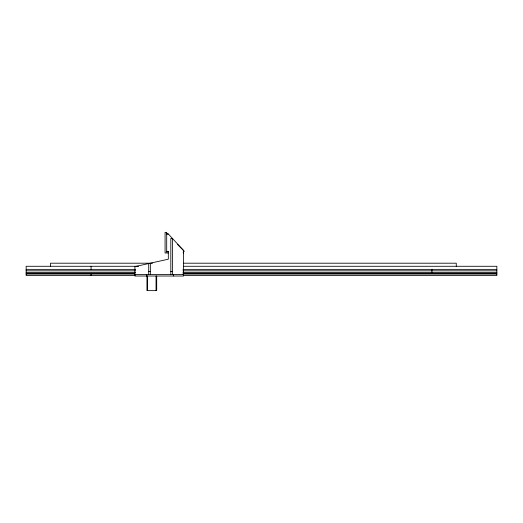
<?xml version="1.0" encoding="UTF-8"?>
<svg xmlns="http://www.w3.org/2000/svg" width="523" height="523" viewBox="0 0 523 523"><rect width="100%" height="100%" fill="white"/><g stroke="black" fill="none" stroke-linecap="round" stroke-linejoin="round"><path stroke-width="0.78" d="M183.128 252.374L184.279 251.223L177.578 244.503M168.321 233.951L166.693 233.951L168.321 233.997L183.612 250.517L183.612 276.02L134.921 276.02L134.921 266.606L168.321 259.205L168.321 251.406L166.693 251.406M166.693 251.36L168.321 251.36M152.553 263.2L50.496 263.2L50.496 266.279M183.58 263.2L456.272 263.2L456.272 266.279M138.673 266.279L26.15 266.279L26.15 275.536L135.163 275.536M183.331 266.279L496.85 266.279L496.85 275.536L183.331 275.536M26.15 269.365L135.555 269.365M182.906 269.365L496.85 269.365M26.15 270.829L135.555 270.829M182.906 270.829L496.85 270.829M148.709 271.483L150.336 271.483M170.818 271.483L172.44 271.483M26.15 272.45L135.555 272.45M182.906 272.45L496.85 272.45M26.15 273.424L134.836 273.424M183.05 273.424L496.85 273.424M26.15 274.072L134.836 274.072M183.05 274.072L496.85 274.072M134.921 274.398L183.612 274.398M431.926 269.365L431.926 272.45M183.481 251.844L183.481 253.465M173.427 274.398L173.427 276.02M172.44 274.398L172.44 238.416L170.818 238.416L170.818 274.398M167.837 251.844L167.837 253.465M156.697 276.02L156.697 290.631L146.956 290.631L146.956 276.02M156.044 276.02L156.044 290.631M150.336 274.398L150.336 263.546L148.709 263.546L148.709 274.398M147.604 276.02L147.604 290.631M146.656 274.398L146.656 276.02M91.074 266.279L91.074 269.365M91.074 273.993L91.074 275.536M166.693 232.369L165.072 232.369L165.072 252.988L166.693 252.988L166.693 232.369"/></g></svg>
